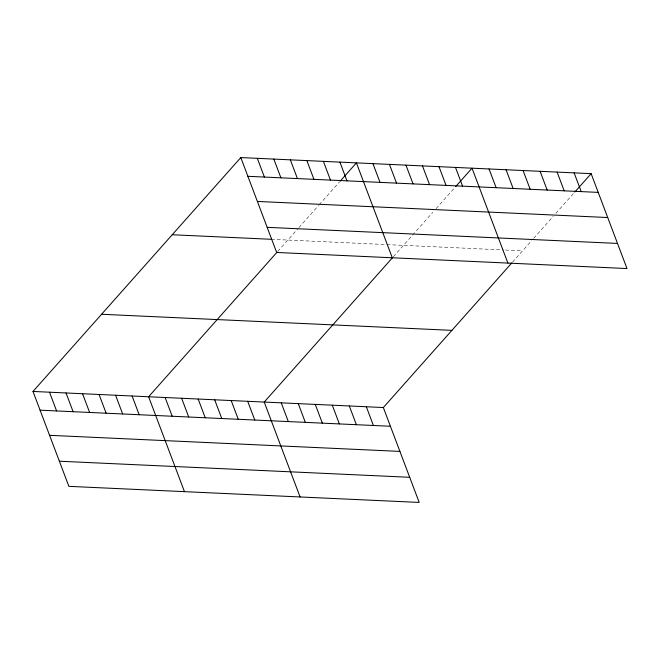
<?xml version="1.0" encoding="UTF-8"?>
<svg xmlns="http://www.w3.org/2000/svg" width="660" height="660" viewBox="0 0 660 660"><rect width="100%" height="100%" fill="white"/><g stroke="black" fill="none" stroke-linecap="round" stroke-linejoin="round"><path stroke-width="0.49" stroke-dasharray="3.3 2.47" d="M277.745 251.41L297.635 229.028M298.939 227.56L318.533 205.507M319.184 204.773L339.43 181.987M393.36 256.724L432.836 212.289M436.103 208.609L455.045 187.291M512.473 262.193L531.704 240.545M533.668 238.334L553.261 216.282M555.868 213.345L574.159 192.761M271.326 239.299L385.96 244.563M386.933 244.604L503.547 249.959M505.552 250.049L522.563 250.833"/><path stroke-width="0.99" d="M511.797 262.952L383.336 407.534L419.199 502.433L68.863 486.346L33 391.446L240.801 157.567L591.137 173.654L627 268.554L276.664 252.466L240.801 157.567M277.076 252.169L148.607 396.751L184.47 491.659M340.09 181.252L356.416 162.871L392.271 257.779M392.683 257.483L264.223 402.064L300.085 496.963M455.697 186.557L472.024 168.185L507.886 263.084M574.81 192.027L591.137 173.654M247.879 176.302L598.216 192.39M257.384 201.44L607.72 217.528M267.168 227.337L617.504 243.424M172.227 234.745L271.326 239.299M101.574 314.267L451.91 330.355M33 391.446L383.336 407.534M40.078 410.182L390.415 426.269M49.574 435.319L399.919 451.399M59.367 461.216L409.703 477.295M574.126 172.87L581.204 191.606M557.106 172.087L564.184 190.822M540.086 171.311L547.173 190.047M523.075 170.527L530.153 189.263M506.055 169.744L513.134 188.48M489.043 168.968L496.122 187.704M455.507 167.425L462.586 186.161M438.991 166.667L446.069 185.402M422.474 165.907L429.553 184.643M405.958 165.148L413.044 183.884M389.441 164.389L396.528 183.125M372.933 163.63L380.011 182.366M339.9 162.112L346.978 180.848M323.383 161.353L330.462 180.097M306.867 160.603L313.945 179.338M290.351 159.844L297.429 178.579M273.834 159.085L280.912 177.82M366.325 406.75L373.403 425.486M257.317 158.326L264.396 177.061M349.305 405.966L356.383 424.702M332.285 405.19L339.364 423.926M315.274 404.407L322.352 423.142M298.254 403.623L305.332 422.359M281.242 402.839L288.321 421.583M247.706 401.305L254.785 420.04M231.19 400.546L238.268 419.281M214.673 399.787L221.752 418.522M198.157 399.028L205.235 417.763M181.64 398.269L188.719 417.004M165.124 397.51L172.21 416.245M132.099 395.992L139.177 414.727M115.582 395.233L122.661 413.968M99.066 394.482L106.144 413.218M82.549 393.723L89.628 412.459M66.033 392.964L73.112 411.7M49.517 392.205L56.595 410.941"/></g></svg>
